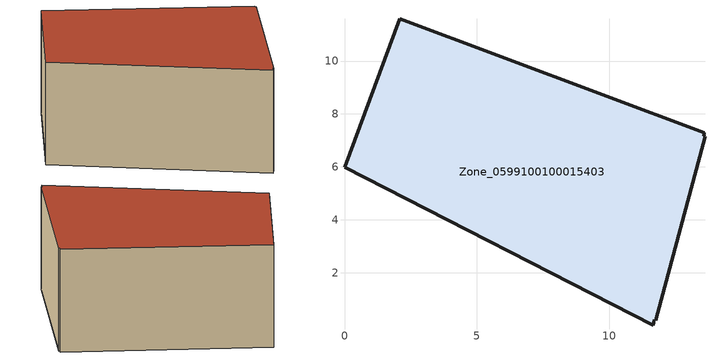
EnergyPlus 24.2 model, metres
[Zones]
Zone_0599100100015403
 floor ground (C_G): 13.59,7.29 13.56,7.17 13.61,7.15 11.76,0.2 11.71,0.23 11.65,0.03 0,6 2.09,11.59 z0
 wall outside (C_F): 13.56,7.17 13.59,7.29 2.09,11.59 0,6 11.65,0.03 11.71,0.23 11.76,0.2 13.61,7.15 13.56,7.17 z0:6.8
 roof outside (C_R): 13.61,7.15 13.56,7.17 13.59,7.29 2.09,11.59 0,6 11.65,0.03 11.71,0.23 11.76,0.2 z6.8
[BUILDING]
Pand.0599100100015403: North Axis=0; Terrain=City; Loads Convergence Tolerance Value=0.04; Temperature Convergence Tolerance Value=0.4; Solar Distribution=FullExterior; Maximum Number of Warmup Days=25; Minimum Number of Warmup Days=1
[Site:Location]
Rotterdam.The.Hague.AP_ZH_NLD Design_Conditions: Latitude=51.96; Longitude=4.45; Time Zone=1; Elevation=-4.5
[SITE:GROUNDTEMPERATURE:BUILDINGSURFACE]
18, 18, 18, 18, 18, 18, 18, 18, 18, 18, 18, 18
[MATERIAL] Thermal Absorptance=0.9; Solar Absorptance=0.7; Visible Absorptance=0.7
Name | Roughness | Thickness | Conductivity | Density | Specific Heat
G.D.2015-2018 | MediumSmooth | 0.15 | 0.0428571 | 540 | 1210
F.D.2015-2018 | Rough | 0.3 | 0.0666667 | 1920 | 840
R.D.2015-2018 | MediumRough | 0.2 | 0.0333333 | 1500 | 1000
[CONSTRUCTION]
C_G: G.D.2015-2018
C_F: F.D.2015-2018
C_R: R.D.2015-2018
[ZONE]
Zone_0599100100015403: Type=1; Multiplier=1; Ceiling Height=Autocalculate; Volume=Autocalculate; Floor Area=autocalculate; Part of Total Floor Area=Yes
[ZONEINFILTRATION:DESIGNFLOWRATE]
Infil_Zone_0599100100015403: Zone or ZoneList or Space or SpaceList=Zone_0599100100015403; Schedule=AlwaysOn; Design Flow Rate Calculation Method=Flow/Area; Flow Rate per Floor Area=0.0021; Constant Term Coefficient=1; Temperature Term Coefficient=0; Velocity Term Coefficient=0; Velocity Squared Term Coefficient=0
[HVACTEMPLATE:ZONE:IDEALLOADSAIRSYSTEM]
Zone_0599100100015403: Maximum Heating Supply Air Temperature=50; Minimum Cooling Supply Air Temperature=13; Maximum Heating Supply Air Humidity Ratio=0.0156; Minimum Cooling Supply Air Humidity Ratio=0.0077; Heating Limit=NoLimit; Cooling Limit=NoLimit; Dehumidification Control Type=ConstantSensibleHeatRatio; Cooling Sensible Heat Ratio=0.7; Dehumidification Setpoint=60; Humidification Control Type=None; Humidification Setpoint=30; Outdoor Air Method=None; Outdoor Air Flow Rate per Person=0.00944; Outdoor Air Flow Rate per Zone Floor Area=0; Outdoor Air Flow Rate per Zone=0; Demand Controlled Ventilation Type=None; Outdoor Air Economizer Type=NoEconomizer; Heat Recovery Type=None; Sensible Heat Recovery Effectiveness=0.7; Latent Heat Recovery Effectiveness=0.65
[ZONECONTROL:THERMOSTAT]
ThermostatControl_Zone_0599100100015403: Zone or ZoneList=Zone_0599100100015403; Control Type Schedule=DualSetpointControlType; Control 1=Thermostat_Zone_0599100100015403; Temperature Difference Between Cutout And Setpoint=0
[THERMOSTATSETPOINT:DUALSETPOINT]
Thermostat_Zone_0599100100015403: Heating Setpoint Temperature Schedule=HeatingSetpoint_Zone_0599100100015403; Cooling Setpoint Temperature Schedule=CoolingSetpoint_Zone_0599100100015403
[SCHEDULE:COMPACT]
HeatingSetpoint_Zone_0599100100015403: Through: 12/31, For: AllDays, Until: 24:00, 21
CoolingSetpoint_Zone_0599100100015403: Through: 12/31, For: AllDays, Until: 24:00, 24
DualSetpointControlType: Through: 12/31, For: AllDays, Until: 24:00, 4
AlwaysOn: Through: 12/31, For: AllDays, Until: 24:00, 1
